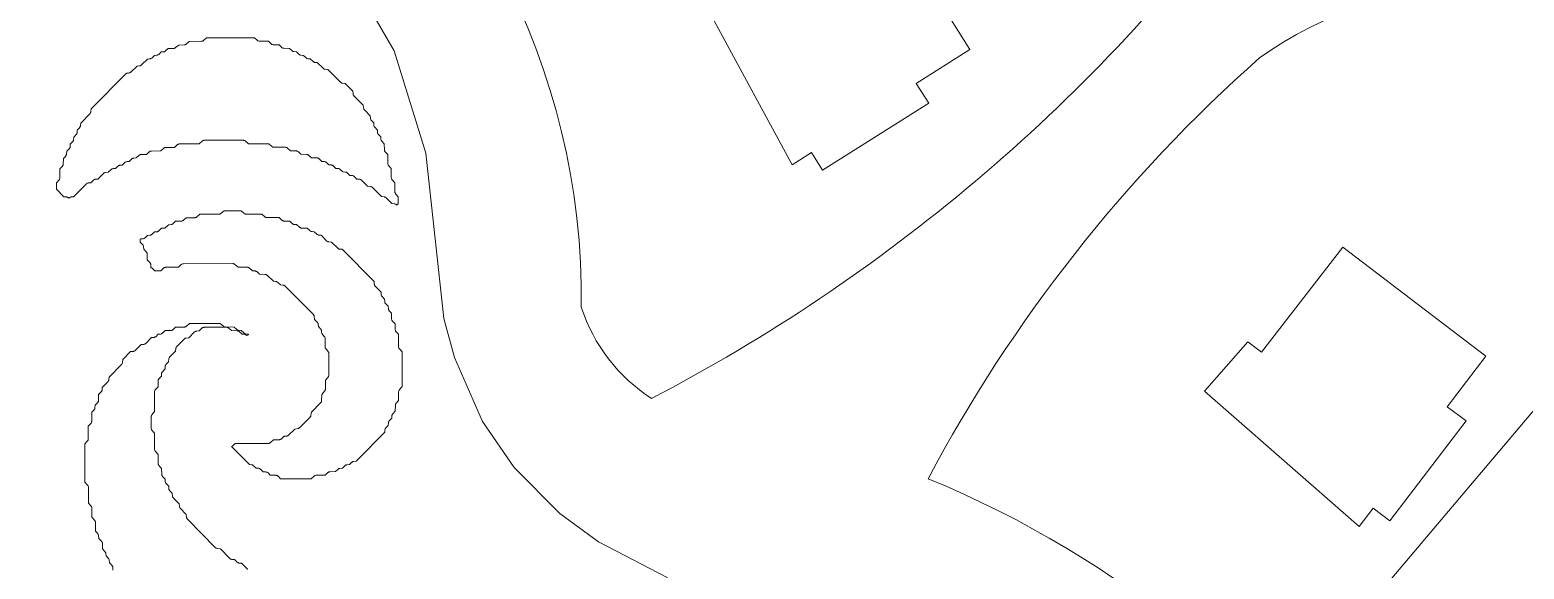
# Model space of a CAD drawing. Header units: inches. Extents: x 36 to 190, y -75 to 56.
# Drawn here: x 53.45 to 64.83, y -6.95 to -2.84 of the extents above; entities that cross this region are included whole.
import ezdxf

# ---------------------------------------------------------------- set-up
doc = ezdxf.new("R2010")
doc.units = ezdxf.units.IN
for name, color, linetype, lineweight in [('01_ORIGINAL_CAD', 7, 'CONTINUOUS', 20), ('02_APPROVED_PDF_OUTLINES', 7, 'CONTINUOUS', 15), ('04_APPROVED_PERIMETER', 7, 'CONTINUOUS', 15)]:
    doc.layers.add(name, color=color, linetype=linetype, lineweight=lineweight)

# ---------------------------------------------------------------- blocks, each defined once
blk = doc.blocks.new('04_NAUTILUS')
at = {"layer": '01_ORIGINAL_CAD'}
for points in [[(50.14, 46.014, -0.546754), (57.65, 41.045, 0.171391), (58.184, 40.351, 0.171391)], [(60.29, 39.74, -0.089338), (62.813, 42.944, -0.322066), (66.051, 42.944, -0.030946), (69.111, 38.833, -0.044664), (70.78, 33.554, -0.301674), (68.967, 31.144, -0.082145), (65.591, 31.078)], [(60.29, 39.74, -0.300089), (65.18, 32.538)]]:
    blk.add_lwpolyline(points, format="xyb", dxfattribs=at)
for points in [[(59.019, 43.63), (59.878, 44.165), (60.608, 43.006), (60.2, 42.749), (60.296, 42.598), (59.487, 42.088), (59.402, 42.222), (59.254, 42.129), (58.511, 43.505), (58.949, 43.742)], [(62.827, 40.702), (63.445, 41.502), (64.534, 40.672), (64.241, 40.288), (64.384, 40.18), (63.804, 39.42), (63.677, 39.516), (63.571, 39.377), (62.394, 40.407), (62.722, 40.782)]]:
    blk.add_lwpolyline(points, close=True, dxfattribs=at)
blk.add_lwpolyline([(66.604, 42.276), (62.941, 37.945)], dxfattribs=at)
blk.add_arc((51.961, 52.291), 13.465, 297.5281, 322.8549, dxfattribs=at)
at = {"layer": '02_APPROVED_PDF_OUTLINES'}
for points in [[(54.798, 43.095), (55.164, 43.095), (55.187, 43.075), (55.189, 43.073), (55.192, 43.072), (55.195, 43.07), (55.198, 43.07), (55.201, 43.069), (55.204, 43.069), (55.27, 43.069), (55.29, 43.05), (55.292, 43.048), (55.295, 43.046), (55.298, 43.045), (55.301, 43.044), (55.304, 43.043), (55.307, 43.043), (55.35, 43.042), (55.37, 43.023), (55.372, 43.021), (55.375, 43.019), (55.377, 43.018), (55.38, 43.017), (55.383, 43.016), (55.386, 43.016), (55.429, 43.015), (55.446, 42.998), (55.449, 42.996), (55.452, 42.994), (55.455, 42.992), (55.458, 42.991), (55.462, 42.991), (55.482, 42.989), (55.502, 42.969), (55.505, 42.967), (55.508, 42.965), (55.512, 42.964), (55.515, 42.963), (55.519, 42.963), (55.535, 42.962), (55.556, 42.943), (55.558, 42.94), (55.561, 42.939), (55.565, 42.937), (55.568, 42.936), (55.572, 42.936), (55.588, 42.935), (55.609, 42.916), (55.611, 42.914), (55.615, 42.912), (55.618, 42.91), (55.621, 42.909), (55.625, 42.909), (55.641, 42.908), (55.685, 42.864), (55.688, 42.862), (55.691, 42.86), (55.694, 42.858), (55.697, 42.857), (55.701, 42.857), (55.72, 42.855), (55.818, 42.757), (55.821, 42.755), (55.824, 42.753), (55.827, 42.751), (55.83, 42.75), (55.834, 42.75), (55.853, 42.748), (55.912, 42.689), (55.913, 42.669), (55.914, 42.666), (55.915, 42.662), (55.916, 42.659), (55.918, 42.656), (55.92, 42.654), (55.991, 42.582), (55.993, 42.562), (55.994, 42.558), (55.995, 42.555), (55.996, 42.552), (55.998, 42.549), (56, 42.547), (56.044, 42.502), (56.045, 42.485), (56.045, 42.482), (56.046, 42.478), (56.048, 42.475), (56.049, 42.472), (56.052, 42.469), (56.071, 42.449), (56.072, 42.431), (56.072, 42.428), (56.073, 42.424), (56.074, 42.421), (56.076, 42.418), (56.078, 42.415), (56.098, 42.394), (56.1, 42.374), (56.1, 42.371), (56.101, 42.367), (56.103, 42.364), (56.104, 42.361), (56.107, 42.359), (56.124, 42.341), (56.125, 42.324), (56.125, 42.321), (56.126, 42.317), (56.128, 42.314), (56.129, 42.311), (56.132, 42.308), (56.151, 42.288), (56.152, 42.244), (56.152, 42.241), (56.152, 42.238), (56.153, 42.235), (56.155, 42.233), (56.156, 42.23), (56.158, 42.228), (56.177, 42.207), (56.177, 42.14), (56.178, 42.136), (56.178, 42.133), (56.18, 42.13), (56.181, 42.127), (56.184, 42.124), (56.204, 42.101), (56.204, 42.033), (56.204, 42.029), (56.205, 42.026), (56.207, 42.022), (56.208, 42.019), (56.21, 42.016), (56.231, 41.993), (56.231, 41.925), (56.231, 41.922), (56.232, 41.918), (56.233, 41.915), (56.235, 41.912), (56.237, 41.909), (56.257, 41.886), (56.257, 41.832), (56.257, 41.832), (56.254, 41.83), (56.251, 41.828), (56.248, 41.826), (56.244, 41.823), (56.241, 41.826), (56.238, 41.829), (56.235, 41.83), (56.232, 41.832), (56.228, 41.833), (56.225, 41.833), (56.208, 41.834), (56.164, 41.878), (56.162, 41.88), (56.159, 41.882), (56.155, 41.884), (56.152, 41.885), (56.149, 41.885), (56.129, 41.887), (56.06, 41.956), (56.058, 41.959), (56.055, 41.96), (56.052, 41.962), (56.049, 41.963), (56.046, 41.964), (56.023, 41.967), (55.978, 42.012), (55.975, 42.014), (55.973, 42.016), (55.969, 42.018), (55.966, 42.019), (55.963, 42.019), (55.943, 42.021), (55.922, 42.041), (55.919, 42.043), (55.916, 42.045), (55.913, 42.046), (55.909, 42.047), (55.906, 42.047), (55.889, 42.048), (55.869, 42.067), (55.866, 42.07), (55.863, 42.072), (55.86, 42.073), (55.856, 42.074), (55.853, 42.074), (55.836, 42.075), (55.816, 42.094), (55.813, 42.096), (55.81, 42.098), (55.806, 42.1), (55.803, 42.101), (55.799, 42.101), (55.783, 42.102), (55.762, 42.121), (55.76, 42.123), (55.757, 42.125), (55.753, 42.127), (55.75, 42.127), (55.746, 42.128), (55.73, 42.129), (55.709, 42.148), (55.707, 42.15), (55.703, 42.152), (55.7, 42.153), (55.697, 42.154), (55.693, 42.155), (55.676, 42.155), (55.656, 42.175), (55.654, 42.177), (55.651, 42.178), (55.648, 42.18), (55.646, 42.181), (55.643, 42.181), (55.639, 42.181), (55.597, 42.182), (55.576, 42.201), (55.574, 42.203), (55.572, 42.205), (55.569, 42.206), (55.566, 42.207), (55.563, 42.208), (55.56, 42.208), (55.517, 42.209), (55.497, 42.228), (55.494, 42.23), (55.492, 42.232), (55.489, 42.233), (55.486, 42.234), (55.483, 42.235), (55.48, 42.235), (55.437, 42.236), (55.414, 42.256), (55.411, 42.258), (55.409, 42.26), (55.406, 42.261), (55.403, 42.262), (55.4, 42.263), (55.397, 42.263), (55.303, 42.263), (55.277, 42.284), (55.274, 42.286), (55.271, 42.288), (55.268, 42.289), (55.265, 42.289), (55.261, 42.29), (55.117, 42.29), (55.091, 42.311), (55.088, 42.313), (55.085, 42.314), (55.082, 42.315), (55.079, 42.316), (55.075, 42.316), (54.781, 42.316), (54.777, 42.316), (54.775, 42.315), (54.772, 42.314), (54.769, 42.313), (54.766, 42.311), (54.764, 42.31), (54.741, 42.289), (54.595, 42.289), (54.592, 42.289), (54.589, 42.288), (54.586, 42.287), (54.583, 42.286), (54.581, 42.284), (54.578, 42.283), (54.555, 42.262), (54.489, 42.262), (54.486, 42.262), (54.483, 42.261), (54.48, 42.26), (54.477, 42.259), (54.474, 42.258), (54.472, 42.256), (54.449, 42.235), (54.379, 42.234), (54.376, 42.234), (54.373, 42.233), (54.37, 42.232), (54.367, 42.231), (54.365, 42.229), (54.362, 42.227), (54.342, 42.208), (54.3, 42.207), (54.296, 42.207), (54.293, 42.206), (54.291, 42.205), (54.288, 42.204), (54.285, 42.202), (54.283, 42.2), (54.263, 42.181), (54.246, 42.18), (54.242, 42.18), (54.239, 42.179), (54.236, 42.178), (54.233, 42.176), (54.23, 42.174), (54.21, 42.154), (54.193, 42.154), (54.189, 42.153), (54.186, 42.152), (54.183, 42.151), (54.18, 42.149), (54.177, 42.147), (54.157, 42.127), (54.14, 42.127), (54.136, 42.126), (54.133, 42.125), (54.13, 42.124), (54.127, 42.122), (54.124, 42.12), (54.104, 42.101), (54.087, 42.1), (54.083, 42.099), (54.08, 42.098), (54.077, 42.097), (54.073, 42.095), (54.071, 42.093), (54.05, 42.073), (54.03, 42.071), (54.027, 42.071), (54.023, 42.07), (54.02, 42.068), (54.017, 42.066), (54.015, 42.064), (53.971, 42.02), (53.954, 42.019), (53.951, 42.019), (53.947, 42.018), (53.944, 42.016), (53.941, 42.015), (53.938, 42.012), (53.917, 41.993), (53.898, 41.991), (53.894, 41.99), (53.891, 41.989), (53.888, 41.988), (53.885, 41.986), (53.882, 41.983), (53.785, 41.886), (53.769, 41.885), (53.765, 41.884), (53.762, 41.884), (53.759, 41.882), (53.756, 41.88), (53.753, 41.878), (53.749, 41.875), (53.745, 41.878), (53.743, 41.88), (53.74, 41.882), (53.736, 41.884), (53.733, 41.884), (53.729, 41.885), (53.713, 41.886), (53.656, 41.943), (53.656, 41.991), (53.676, 42.014), (53.678, 42.017), (53.68, 42.02), (53.681, 42.024), (53.682, 42.027), (53.682, 42.031), (53.682, 42.098), (53.701, 42.118), (53.703, 42.121), (53.705, 42.123), (53.706, 42.126), (53.707, 42.129), (53.708, 42.132), (53.708, 42.135), (53.709, 42.178), (53.726, 42.196), (53.728, 42.199), (53.73, 42.202), (53.731, 42.205), (53.732, 42.208), (53.733, 42.211), (53.734, 42.232), (53.754, 42.253), (53.756, 42.255), (53.758, 42.259), (53.759, 42.262), (53.76, 42.265), (53.761, 42.269), (53.761, 42.286), (53.779, 42.303), (53.781, 42.306), (53.783, 42.309), (53.784, 42.312), (53.785, 42.315), (53.786, 42.319), (53.787, 42.339), (53.807, 42.36), (53.809, 42.363), (53.811, 42.366), (53.812, 42.369), (53.813, 42.373), (53.813, 42.376), (53.814, 42.393), (53.833, 42.414), (53.835, 42.417), (53.837, 42.42), (53.839, 42.423), (53.84, 42.426), (53.84, 42.43), (53.841, 42.447), (53.911, 42.518), (53.913, 42.521), (53.915, 42.524), (53.916, 42.527), (53.917, 42.53), (53.918, 42.534), (53.92, 42.554), (54.189, 42.827), (54.205, 42.827), (54.208, 42.828), (54.211, 42.828), (54.214, 42.829), (54.217, 42.831), (54.219, 42.833), (54.222, 42.835), (54.269, 42.881), (54.289, 42.883), (54.292, 42.883), (54.295, 42.884), (54.299, 42.886), (54.301, 42.888), (54.304, 42.89), (54.348, 42.934), (54.364, 42.935), (54.368, 42.935), (54.371, 42.936), (54.375, 42.938), (54.378, 42.94), (54.381, 42.942), (54.401, 42.961), (54.421, 42.963), (54.425, 42.964), (54.428, 42.965), (54.431, 42.966), (54.434, 42.968), (54.437, 42.97), (54.454, 42.988), (54.47, 42.989), (54.474, 42.989), (54.477, 42.99), (54.481, 42.991), (54.484, 42.993), (54.487, 42.996), (54.506, 43.014), (54.546, 43.015), (54.549, 43.015), (54.552, 43.015), (54.555, 43.016), (54.558, 43.018), (54.56, 43.019), (54.563, 43.021), (54.586, 43.041), (54.629, 43.042), (54.632, 43.043), (54.635, 43.043), (54.638, 43.044), (54.641, 43.046), (54.643, 43.047), (54.646, 43.049), (54.666, 43.068), (54.758, 43.069), (54.761, 43.069), (54.764, 43.069), (54.767, 43.07), (54.77, 43.071), (54.773, 43.073), (54.775, 43.075)], [(54.373, 41.347), (54.373, 41.37), (54.373, 41.373), (54.372, 41.376), (54.371, 41.379), (54.37, 41.381), (54.368, 41.384), (54.366, 41.386), (54.347, 41.406), (54.346, 41.45), (54.346, 41.453), (54.345, 41.456), (54.344, 41.459), (54.343, 41.462), (54.341, 41.464), (54.339, 41.467), (54.32, 41.488), (54.318, 41.508), (54.318, 41.511), (54.317, 41.515), (54.315, 41.518), (54.313, 41.521), (54.311, 41.523), (54.294, 41.541), (54.294, 41.562), (54.298, 41.565), (54.314, 41.566), (54.317, 41.566), (54.321, 41.567), (54.324, 41.569), (54.327, 41.571), (54.33, 41.573), (54.35, 41.592), (54.367, 41.593), (54.371, 41.593), (54.374, 41.594), (54.377, 41.596), (54.38, 41.598), (54.383, 41.6), (54.403, 41.619), (54.42, 41.62), (54.424, 41.62), (54.427, 41.621), (54.43, 41.623), (54.433, 41.624), (54.436, 41.627), (54.456, 41.646), (54.473, 41.647), (54.477, 41.647), (54.48, 41.648), (54.483, 41.649), (54.486, 41.651), (54.489, 41.654), (54.51, 41.673), (54.53, 41.675), (54.533, 41.676), (54.537, 41.677), (54.54, 41.678), (54.543, 41.68), (54.545, 41.682), (54.562, 41.699), (54.605, 41.7), (54.608, 41.701), (54.611, 41.701), (54.614, 41.702), (54.617, 41.704), (54.619, 41.705), (54.622, 41.707), (54.642, 41.726), (54.708, 41.726), (54.711, 41.727), (54.714, 41.727), (54.717, 41.728), (54.72, 41.729), (54.722, 41.731), (54.724, 41.733), (54.747, 41.753), (54.894, 41.753), (54.897, 41.754), (54.9, 41.754), (54.902, 41.755), (54.905, 41.756), (54.908, 41.758), (54.91, 41.76), (54.933, 41.78), (55.061, 41.78), (55.083, 41.76), (55.086, 41.758), (55.088, 41.756), (55.091, 41.755), (55.094, 41.754), (55.097, 41.754), (55.1, 41.754), (55.22, 41.753), (55.243, 41.733), (55.245, 41.731), (55.248, 41.73), (55.25, 41.729), (55.253, 41.728), (55.256, 41.727), (55.259, 41.727), (55.352, 41.727), (55.372, 41.708), (55.374, 41.706), (55.377, 41.704), (55.38, 41.703), (55.383, 41.702), (55.386, 41.701), (55.389, 41.701), (55.431, 41.7), (55.449, 41.683), (55.451, 41.681), (55.454, 41.679), (55.457, 41.677), (55.461, 41.676), (55.464, 41.676), (55.484, 41.674), (55.505, 41.654), (55.507, 41.652), (55.51, 41.651), (55.513, 41.649), (55.516, 41.648), (55.519, 41.648), (55.522, 41.647), (55.565, 41.647), (55.585, 41.628), (55.587, 41.625), (55.59, 41.623), (55.594, 41.622), (55.597, 41.621), (55.601, 41.621), (55.617, 41.62), (55.638, 41.601), (55.64, 41.598), (55.644, 41.597), (55.647, 41.595), (55.65, 41.594), (55.654, 41.594), (55.67, 41.593), (55.714, 41.549), (55.717, 41.547), (55.72, 41.545), (55.723, 41.543), (55.726, 41.542), (55.73, 41.542), (55.75, 41.54), (55.797, 41.494), (55.799, 41.492), (55.802, 41.49), (55.804, 41.489), (55.807, 41.488), (55.81, 41.487), (55.813, 41.487), (55.83, 41.486), (56.074, 41.24), (56.075, 41.22), (56.076, 41.217), (56.077, 41.213), (56.078, 41.21), (56.08, 41.207), (56.082, 41.205), (56.126, 41.16), (56.127, 41.143), (56.128, 41.14), (56.128, 41.136), (56.13, 41.133), (56.132, 41.13), (56.134, 41.127), (56.153, 41.107), (56.154, 41.089), (56.154, 41.086), (56.155, 41.083), (56.156, 41.079), (56.158, 41.076), (56.16, 41.074), (56.18, 41.053), (56.182, 41.032), (56.182, 41.029), (56.183, 41.025), (56.185, 41.022), (56.187, 41.019), (56.189, 41.017), (56.206, 40.999), (56.207, 40.956), (56.207, 40.953), (56.208, 40.95), (56.209, 40.947), (56.21, 40.944), (56.212, 40.942), (56.214, 40.939), (56.233, 40.919), (56.234, 40.875), (56.234, 40.872), (56.235, 40.869), (56.236, 40.866), (56.237, 40.864), (56.239, 40.861), (56.241, 40.859), (56.259, 40.839), (56.26, 40.744), (56.26, 40.741), (56.261, 40.737), (56.262, 40.734), (56.264, 40.731), (56.266, 40.728), (56.286, 40.705), (56.287, 40.441), (56.267, 40.418), (56.264, 40.415), (56.263, 40.412), (56.261, 40.409), (56.261, 40.405), (56.26, 40.401), (56.26, 40.334), (56.242, 40.314), (56.24, 40.311), (56.238, 40.309), (56.237, 40.306), (56.236, 40.303), (56.235, 40.3), (56.235, 40.297), (56.234, 40.254), (56.215, 40.233), (56.213, 40.231), (56.211, 40.228), (56.21, 40.224), (56.209, 40.221), (56.209, 40.217), (56.208, 40.2), (56.189, 40.18), (56.187, 40.177), (56.185, 40.174), (56.183, 40.171), (56.182, 40.167), (56.182, 40.164), (56.181, 40.146), (56.162, 40.126), (56.16, 40.123), (56.158, 40.12), (56.157, 40.117), (56.156, 40.113), (56.156, 40.11), (56.155, 40.093), (55.954, 39.89), (55.938, 39.874), (55.919, 39.872), (55.915, 39.871), (55.912, 39.87), (55.909, 39.869), (55.906, 39.867), (55.904, 39.865), (55.886, 39.847), (55.866, 39.845), (55.862, 39.845), (55.859, 39.843), (55.856, 39.842), (55.853, 39.84), (55.85, 39.838), (55.833, 39.82), (55.813, 39.818), (55.809, 39.818), (55.806, 39.817), (55.803, 39.815), (55.8, 39.813), (55.797, 39.811), (55.78, 39.794), (55.738, 39.793), (55.734, 39.793), (55.731, 39.792), (55.729, 39.791), (55.726, 39.79), (55.723, 39.788), (55.721, 39.786), (55.701, 39.767), (55.635, 39.767), (55.632, 39.767), (55.629, 39.766), (55.626, 39.765), (55.623, 39.764), (55.621, 39.762), (55.618, 39.76), (55.595, 39.74), (55.362, 39.74), (55.342, 39.759), (55.34, 39.761), (55.337, 39.762), (55.335, 39.764), (55.332, 39.765), (55.329, 39.765), (55.326, 39.766), (55.283, 39.767), (55.266, 39.784), (55.263, 39.786), (55.26, 39.788), (55.257, 39.789), (55.254, 39.79), (55.25, 39.791), (55.23, 39.793), (55.209, 39.812), (55.207, 39.815), (55.204, 39.816), (55.2, 39.818), (55.197, 39.819), (55.193, 39.819), (55.177, 39.82), (55.156, 39.839), (55.153, 39.841), (55.15, 39.843), (55.147, 39.845), (55.144, 39.846), (55.14, 39.846), (55.124, 39.847), (54.987, 39.985), (54.987, 39.985), (54.988, 39.985), (54.992, 39.986), (54.994, 39.988), (54.997, 39.989), (55, 39.992), (55.017, 40.009), (55.269, 40.009), (55.272, 40.009), (55.275, 40.01), (55.277, 40.011), (55.28, 40.012), (55.283, 40.014), (55.285, 40.015), (55.308, 40.036), (55.348, 40.036), (55.351, 40.036), (55.354, 40.037), (55.357, 40.038), (55.36, 40.039), (55.362, 40.041), (55.365, 40.042), (55.388, 40.063), (55.405, 40.064), (55.408, 40.064), (55.411, 40.065), (55.414, 40.066), (55.417, 40.067), (55.419, 40.069), (55.421, 40.071), (55.469, 40.118), (55.492, 40.121), (55.495, 40.122), (55.498, 40.123), (55.501, 40.124), (55.504, 40.126), (55.506, 40.128), (55.586, 40.209), (55.588, 40.211), (55.59, 40.214), (55.591, 40.217), (55.592, 40.22), (55.593, 40.223), (55.596, 40.246), (55.667, 40.319), (55.669, 40.321), (55.671, 40.323), (55.672, 40.326), (55.673, 40.329), (55.674, 40.332), (55.674, 40.335), (55.676, 40.382), (55.697, 40.406), (55.699, 40.408), (55.7, 40.412), (55.702, 40.415), (55.702, 40.418), (55.703, 40.422), (55.703, 40.49), (55.723, 40.513), (55.725, 40.516), (55.727, 40.519), (55.728, 40.522), (55.729, 40.526), (55.729, 40.529), (55.729, 40.693), (55.729, 40.697), (55.728, 40.7), (55.727, 40.703), (55.725, 40.706), (55.723, 40.709), (55.702, 40.735), (55.701, 40.807), (55.701, 40.81), (55.7, 40.813), (55.699, 40.816), (55.698, 40.819), (55.696, 40.821), (55.694, 40.823), (55.675, 40.844), (55.674, 40.861), (55.674, 40.865), (55.673, 40.868), (55.672, 40.871), (55.67, 40.874), (55.668, 40.877), (55.649, 40.898), (55.648, 40.915), (55.647, 40.918), (55.647, 40.922), (55.645, 40.925), (55.643, 40.928), (55.641, 40.931), (55.621, 40.952), (55.618, 40.976), (55.617, 40.979), (55.616, 40.982), (55.615, 40.985), (55.613, 40.987), (55.611, 40.99), (55.396, 41.206), (55.393, 41.209), (55.39, 41.21), (55.387, 41.212), (55.384, 41.213), (55.38, 41.214), (55.36, 41.215), (55.339, 41.235), (55.337, 41.237), (55.334, 41.239), (55.33, 41.241), (55.327, 41.241), (55.323, 41.242), (55.307, 41.243), (55.26, 41.288), (55.258, 41.29), (55.255, 41.292), (55.252, 41.294), (55.249, 41.295), (55.246, 41.295), (55.243, 41.295), (55.2, 41.296), (55.183, 41.314), (55.18, 41.316), (55.177, 41.318), (55.174, 41.319), (55.171, 41.32), (55.168, 41.321), (55.147, 41.323), (55.123, 41.344), (55.121, 41.345), (55.118, 41.347), (55.116, 41.348), (55.113, 41.349), (55.11, 41.35), (55.107, 41.35), (55.039, 41.35), (55.013, 41.371), (55.011, 41.373), (55.008, 41.375), (55.004, 41.376), (55.001, 41.377), (54.998, 41.377), (54.623, 41.376), (54.62, 41.376), (54.617, 41.376), (54.614, 41.375), (54.611, 41.373), (54.609, 41.372), (54.606, 41.37), (54.584, 41.35), (54.487, 41.349), (54.484, 41.348), (54.481, 41.348), (54.478, 41.347), (54.475, 41.345), (54.473, 41.344), (54.47, 41.342), (54.451, 41.323), (54.404, 41.323), (54.387, 41.34), (54.384, 41.342), (54.381, 41.344), (54.378, 41.345), (54.375, 41.346)]]:
    blk.add_lwpolyline(points, close=True, dxfattribs=at)
blk.add_lwpolyline([(54.086, 39.045), (54.085, 39.062), (54.085, 39.065), (54.084, 39.069), (54.083, 39.072), (54.081, 39.075), (54.079, 39.078), (54.059, 39.099), (54.057, 39.119), (54.057, 39.122), (54.056, 39.126), (54.054, 39.129), (54.052, 39.132), (54.05, 39.134), (54.033, 39.152), (54.032, 39.169), (54.032, 39.173), (54.031, 39.176), (54.029, 39.179), (54.027, 39.182), (54.025, 39.185), (54.006, 39.205), (54.005, 39.249), (54.005, 39.252), (54.004, 39.255), (54.003, 39.258), (54.002, 39.261), (54, 39.263), (53.999, 39.265), (53.979, 39.286), (53.977, 39.307), (53.977, 39.31), (53.976, 39.313), (53.974, 39.317), (53.972, 39.319), (53.97, 39.322), (53.953, 39.34), (53.953, 39.407), (53.952, 39.41), (53.952, 39.414), (53.95, 39.417), (53.949, 39.42), (53.947, 39.423), (53.926, 39.446), (53.926, 39.514), (53.926, 39.518), (53.925, 39.521), (53.924, 39.524), (53.922, 39.528), (53.92, 39.53), (53.9, 39.553), (53.899, 39.675), (53.899, 39.679), (53.898, 39.682), (53.897, 39.685), (53.895, 39.689), (53.893, 39.691), (53.873, 39.714), (53.872, 40.005), (53.892, 40.028), (53.894, 40.031), (53.896, 40.034), (53.897, 40.038), (53.898, 40.041), (53.898, 40.045), (53.898, 40.14), (53.919, 40.163), (53.921, 40.166), (53.922, 40.169), (53.924, 40.172), (53.924, 40.176), (53.925, 40.179), (53.925, 40.246), (53.942, 40.264), (53.944, 40.266), (53.946, 40.269), (53.947, 40.272), (53.948, 40.276), (53.949, 40.279), (53.95, 40.299), (53.97, 40.32), (53.972, 40.323), (53.974, 40.325), (53.975, 40.328), (53.976, 40.331), (53.976, 40.334), (53.977, 40.337), (53.977, 40.381), (53.996, 40.401), (53.999, 40.404), (54, 40.407), (54.002, 40.41), (54.003, 40.413), (54.003, 40.417), (54.004, 40.434), (54.047, 40.478), (54.05, 40.481), (54.052, 40.484), (54.053, 40.487), (54.054, 40.49), (54.055, 40.494), (54.056, 40.514), (54.151, 40.61), (54.154, 40.613), (54.155, 40.615), (54.157, 40.618), (54.158, 40.621), (54.158, 40.625), (54.162, 40.648), (54.22, 40.707), (54.24, 40.709), (54.243, 40.709), (54.246, 40.71), (54.25, 40.712), (54.252, 40.714), (54.255, 40.716), (54.3, 40.761), (54.319, 40.762), (54.323, 40.763), (54.326, 40.764), (54.329, 40.765), (54.332, 40.767), (54.335, 40.77), (54.379, 40.814), (54.395, 40.815), (54.399, 40.815), (54.402, 40.816), (54.405, 40.817), (54.408, 40.819), (54.411, 40.821), (54.431, 40.841), (54.448, 40.841), (54.452, 40.842), (54.455, 40.843), (54.458, 40.844), (54.461, 40.846), (54.464, 40.848), (54.484, 40.867), (54.527, 40.868), (54.53, 40.869), (54.533, 40.869), (54.536, 40.87), (54.539, 40.872), (54.541, 40.873), (54.544, 40.875), (54.563, 40.894), (54.63, 40.894), (54.633, 40.895), (54.636, 40.895), (54.639, 40.896), (54.641, 40.897), (54.644, 40.899), (54.646, 40.901), (54.669, 40.921), (54.903, 40.921), (54.926, 40.901), (54.928, 40.899), (54.931, 40.897), (54.933, 40.896), (54.936, 40.895), (54.939, 40.895), (54.942, 40.895), (55.008, 40.894), (55.026, 40.877), (55.028, 40.875), (55.031, 40.873), (55.034, 40.872), (55.038, 40.871), (55.041, 40.87), (55.061, 40.868), (55.082, 40.849), (55.084, 40.847), (55.088, 40.845), (55.091, 40.843), (55.094, 40.842), (55.098, 40.842), (55.114, 40.841), (55.118, 40.838), (55.117, 40.838), (55.114, 40.836), (55.111, 40.835), (55.109, 40.832), (55.105, 40.829), (55.101, 40.832), (55.098, 40.835), (55.095, 40.836), (55.092, 40.838), (55.089, 40.839), (55.085, 40.839), (55.068, 40.84), (55.048, 40.859), (55.046, 40.861), (55.043, 40.863), (55.04, 40.864), (55.038, 40.865), (55.035, 40.866), (55.031, 40.866), (54.988, 40.867), (54.965, 40.887), (54.963, 40.889), (54.96, 40.891), (54.957, 40.892), (54.954, 40.893), (54.951, 40.893), (54.948, 40.894), (54.78, 40.893), (54.777, 40.892), (54.774, 40.892), (54.771, 40.891), (54.768, 40.889), (54.766, 40.888), (54.763, 40.886), (54.743, 40.866), (54.723, 40.864), (54.719, 40.864), (54.716, 40.863), (54.713, 40.861), (54.71, 40.859), (54.707, 40.857), (54.663, 40.812), (54.643, 40.81), (54.64, 40.81), (54.636, 40.809), (54.633, 40.807), (54.63, 40.805), (54.628, 40.803), (54.572, 40.747), (54.57, 40.745), (54.568, 40.742), (54.567, 40.739), (54.566, 40.736), (54.565, 40.733), (54.562, 40.71), (54.517, 40.665), (54.515, 40.662), (54.513, 40.659), (54.512, 40.656), (54.511, 40.653), (54.51, 40.649), (54.509, 40.629), (54.489, 40.608), (54.487, 40.605), (54.485, 40.602), (54.484, 40.599), (54.483, 40.595), (54.482, 40.592), (54.482, 40.575), (54.463, 40.554), (54.46, 40.551), (54.459, 40.548), (54.457, 40.545), (54.456, 40.542), (54.456, 40.538), (54.455, 40.521), (54.436, 40.5), (54.434, 40.498), (54.433, 40.495), (54.431, 40.493), (54.43, 40.49), (54.43, 40.487), (54.43, 40.484), (54.429, 40.44), (54.408, 40.416), (54.406, 40.414), (54.405, 40.41), (54.403, 40.407), (54.403, 40.404), (54.402, 40.4), (54.402, 40.251), (54.381, 40.225), (54.379, 40.222), (54.378, 40.219), (54.377, 40.216), (54.376, 40.212), (54.376, 40.209), (54.376, 40.126), (54.377, 40.122), (54.377, 40.119), (54.379, 40.115), (54.38, 40.112), (54.382, 40.109), (54.403, 40.086), (54.403, 39.965), (54.403, 39.961), (54.404, 39.958), (54.405, 39.954), (54.407, 39.951), (54.409, 39.948), (54.429, 39.925), (54.43, 39.857), (54.43, 39.854), (54.431, 39.85), (54.432, 39.847), (54.434, 39.844), (54.436, 39.841), (54.456, 39.818), (54.457, 39.774), (54.458, 39.771), (54.458, 39.768), (54.459, 39.765), (54.461, 39.762), (54.462, 39.759), (54.464, 39.757), (54.483, 39.737), (54.484, 39.719), (54.484, 39.716), (54.485, 39.712), (54.487, 39.709), (54.489, 39.706), (54.491, 39.703), (54.51, 39.683), (54.511, 39.666), (54.511, 39.662), (54.512, 39.659), (54.513, 39.656), (54.515, 39.653), (54.517, 39.65), (54.537, 39.629), (54.539, 39.608), (54.539, 39.605), (54.54, 39.602), (54.542, 39.599), (54.544, 39.596), (54.546, 39.593), (54.59, 39.548), (54.592, 39.528), (54.593, 39.525), (54.594, 39.521), (54.595, 39.518), (54.597, 39.515), (54.599, 39.513), (54.644, 39.467), (54.645, 39.447), (54.646, 39.444), (54.647, 39.441), (54.648, 39.438), (54.65, 39.435), (54.652, 39.432), (54.867, 39.215), (54.869, 39.213), (54.872, 39.211), (54.875, 39.21), (54.878, 39.209), (54.881, 39.208), (54.904, 39.205), (54.976, 39.133), (54.978, 39.131), (54.981, 39.129), (54.984, 39.127), (54.988, 39.126), (54.991, 39.126), (55.011, 39.124), (55.032, 39.104), (55.035, 39.102), (55.038, 39.1), (55.041, 39.099), (55.045, 39.098), (55.048, 39.097), (55.064, 39.097), (55.109, 39.052), (55.111, 39.05)], dxfattribs=at)
at = {"layer": '04_APPROVED_PERIMETER'}
blk.add_lwpolyline([(55.854, 43.64), (56.227, 42.996), (56.467, 42.218), (56.603, 40.959), (56.684, 40.662), (56.899, 40.176), (57.14, 39.825), (57.486, 39.476), (57.78, 39.26), (58.305, 38.989), (58.279, 38.903), (57.908, 38.42), (57.466, 37.972), (56.724, 37.435), (56.035, 37.085), (55.584, 36.924), (54.522, 36.681), (54.19, 36.654), (54.119, 36.699), (54.011, 37.021), (53.797, 37.426), (53.371, 38.043)], dxfattribs=at)

msp = doc.modelspace()

# ---------------------------------------------------------------- block references
msp.add_blockref('04_NAUTILUS', (0, -46))

doc.saveas('drawing.dxf')
